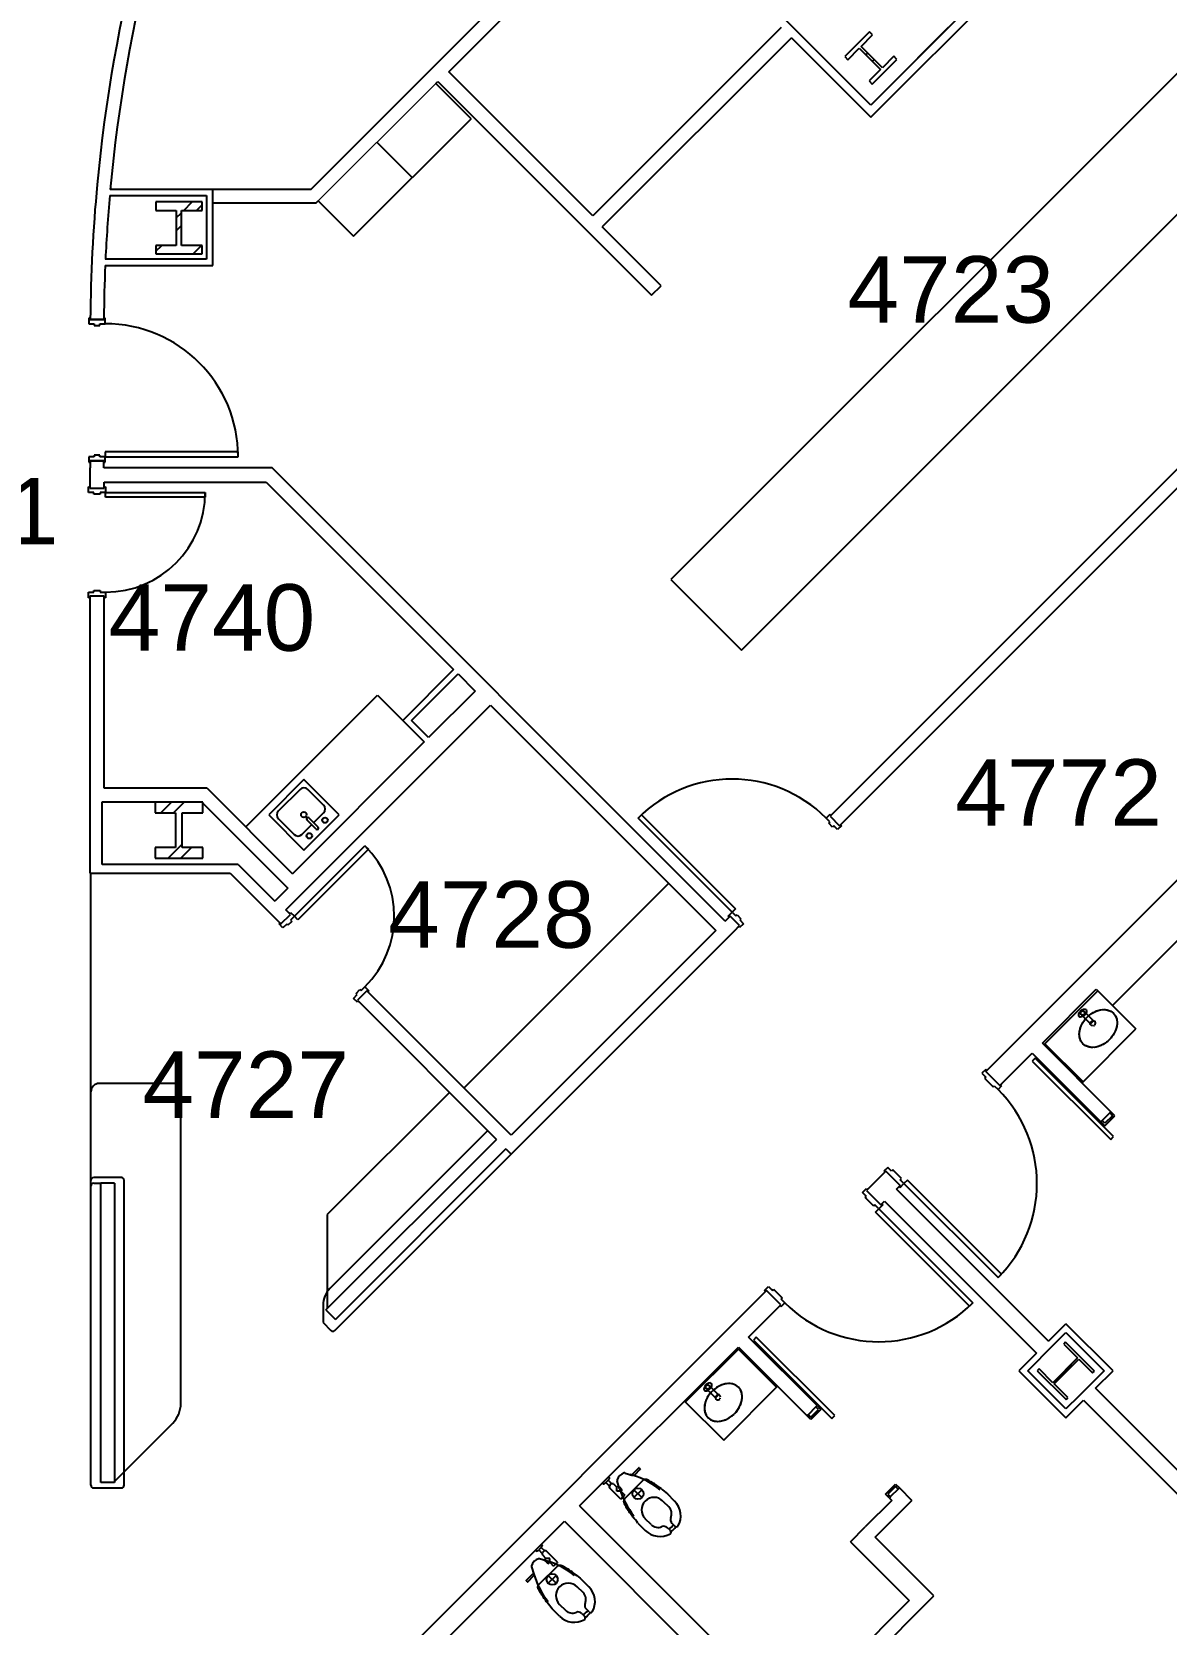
# Model space of a CAD drawing. Header units: inches. Extents: x -1050 to 5570, y -48 to 4302.
# Drawn here: x 309 to 719, y 2834 to 3409 of the extents above; entities that cross this region are included whole.
import ezdxf

# ---------------------------------------------------------------- set-up
doc = ezdxf.new("R2010")
doc.units = ezdxf.units.IN
doc.header["$LTSCALE"] = 98
doc.header["$MEASUREMENT"] = 0
for name, color, linetype in [('A-ANNO-ROOM', 4, 'CONTINUOUS'), ('A-COLS', 5, 'CONTINUOUS'), ('A-DOOR', 2, 'CONTINUOUS'), ('A-FLOR-CASE', 3, 'CONTINUOUS'), ('A-FLOR-PFIX', 2, 'CONTINUOUS'), ('A-WALL-FULL', 6, 'CONTINUOUS')]:
    doc.layers.add(name, color=color, linetype=linetype)
doc.styles.add('Arial', font='arial.ttf')

msp = doc.modelspace()

# ---------------------------------------------------------------- linework, layer by layer
at = {"layer": 'A-COLS'}
for p, q in [((611.8, 3409.15), (602.88, 3400.24)), ((608.78, 3403.93), (612.9, 3408.04)), ((612.9, 3408.04), (611.8, 3409.15)), ((603.99, 3399.13), (608.1, 3403.25)), ((608.1, 3403.25), (615.8, 3395.55)), ((616.48, 3396.23), (608.78, 3403.93)), ((602.88, 3400.24), (603.99, 3399.13)), ((610.52, 3400.83), (611.2, 3401.51)), ((612.78, 3390.34), (621.69, 3399.25)), ((612.82, 3398.53), (613.5, 3399.21)), ((620.59, 3400.35), (616.48, 3396.23)), ((621.69, 3399.25), (620.59, 3400.35)), ((615.8, 3395.55), (611.68, 3391.44)), ((611.68, 3391.44), (612.78, 3390.34)), ((370.93, 3347.77), (354.23, 3347.77)), ((354.23, 3347.77), (354.23, 3344.73)), ((354.23, 3344.73), (361.64, 3344.73)), ((361.64, 3344.73), (361.64, 3332.11)), ((363.52, 3332.11), (363.52, 3344.73)), ((363.52, 3344.73), (370.93, 3344.73)), ((364.36, 3344.73), (367.4, 3347.77)), ((368.97, 3344.73), (370.93, 3346.69)), ((370.93, 3344.73), (370.93, 3347.77)), ((361.64, 3342.01), (363.52, 3343.89)), ((361.64, 3337.4), (363.52, 3339.28)), ((361.64, 3332.11), (354.23, 3332.11)), ((354.23, 3332.11), (354.23, 3329.07)), ((354.23, 3329.99), (356.35, 3332.11)), ((354.23, 3329.07), (370.93, 3329.07)), ((370.93, 3332.11), (363.52, 3332.11)), ((367.71, 3329.07), (370.75, 3332.11)), ((370.93, 3329.07), (370.93, 3332.11)), ((371.18, 3131.18), (353.98, 3131.18)), ((353.98, 3131.18), (353.98, 3127.36)), ((353.98, 3127.36), (361.39, 3127.36)), ((356.07, 3127.36), (359.89, 3131.18)), ((360.67, 3127.36), (364.49, 3131.18)), ((361.39, 3127.36), (361.39, 3114.8)), ((363.77, 3114.8), (363.77, 3127.36)), ((363.77, 3127.36), (371.18, 3127.36)), ((371.18, 3127.36), (371.18, 3131.18)), ((361.39, 3114.8), (353.98, 3114.8)), ((353.98, 3114.8), (353.98, 3110.98)), ((358.69, 3110.98), (363.77, 3116.05)), ((363.3, 3110.98), (367.12, 3114.8)), ((371.18, 3114.8), (363.77, 3114.8)), ((371.18, 3110.98), (371.18, 3114.8)), ((353.98, 3110.98), (371.18, 3110.98)), ((682.62, 2936.23), (681.96, 2935.56)), ((681.96, 2935.56), (686.95, 2930.58)), ((693.02, 2925.84), (682.62, 2936.23)), ((673.04, 2926.64), (672.37, 2925.98)), ((672.37, 2925.98), (682.77, 2915.58)), ((678.03, 2921.65), (673.04, 2926.64)), ((686.95, 2930.58), (678.03, 2921.65)), ((678.44, 2921.24), (687.36, 2930.16)), ((680.76, 2923.59), (685.1, 2927.92)), ((687.36, 2930.16), (692.35, 2925.17)), ((692.35, 2925.17), (693.02, 2925.84)), ((683.43, 2916.25), (678.44, 2921.24)), ((682.77, 2915.58), (683.43, 2916.25))]:
    msp.add_line(p, q, dxfattribs=at)
at = {"layer": 'A-DOOR'}
for p, q in [((330.58, 3305.83), (330.08, 3305.83)), ((330.08, 3305.83), (330.08, 3303.83)), ((330.58, 3305.33), (330.58, 3305.83)), ((335.45, 3305.33), (330.58, 3305.33)), ((335.95, 3305.83), (335.45, 3305.83)), ((335.45, 3305.83), (335.45, 3305.33)), ((335.95, 3303.83), (335.95, 3305.83)), ((330.08, 3303.83), (332.02, 3303.83)), ((332.02, 3303.83), (332.02, 3303.2)), ((332.02, 3303.2), (334.02, 3303.2)), ((334.02, 3303.2), (334.02, 3303.83)), ((334.02, 3303.83), (335.95, 3303.83)), ((332.02, 3255.83), (330.08, 3255.83)), ((330.08, 3255.83), (330.08, 3253.83)), ((330.08, 3253.83), (330.58, 3253.83)), ((330.58, 3253.83), (330.58, 3254.33)), ((330.58, 3254.33), (335.45, 3254.33)), ((332.02, 3256.45), (332.02, 3255.83)), ((334.02, 3256.45), (332.02, 3256.45)), ((334.02, 3255.83), (334.02, 3256.45)), ((335.95, 3255.83), (334.02, 3255.83)), ((335.45, 3254.33), (335.45, 3253.83)), ((335.45, 3253.83), (335.95, 3253.83)), ((335.95, 3257.58), (335.95, 3255.83)), ((383.95, 3257.58), (335.95, 3257.58)), ((335.95, 3255.83), (383.95, 3255.83)), ((335.95, 3253.83), (335.95, 3255.83)), ((383.95, 3255.83), (383.95, 3257.58)), ((329.95, 3242.95), (329.95, 3244.95)), ((329.95, 3244.95), (330.45, 3244.95)), ((331.89, 3242.95), (329.95, 3242.95)), ((330.45, 3244.95), (330.45, 3244.45)), ((330.45, 3244.45), (335.58, 3244.45)), ((331.89, 3242.33), (331.89, 3242.95)), ((334.14, 3242.33), (331.89, 3242.33)), ((334.14, 3242.95), (334.14, 3242.33)), ((336.08, 3242.95), (334.14, 3242.95)), ((335.58, 3244.95), (336.08, 3244.95)), ((335.58, 3244.45), (335.58, 3244.95)), ((336.08, 3244.95), (336.08, 3242.95)), ((336.08, 3241.2), (336.08, 3242.95)), ((336.08, 3242.95), (372.08, 3242.95)), ((372.08, 3241.2), (336.08, 3241.2)), ((372.08, 3242.95), (372.08, 3241.2)), ((329.95, 3206.95), (331.89, 3206.95)), ((329.95, 3204.95), (329.95, 3206.95)), ((331.89, 3207.58), (334.14, 3207.58)), ((331.89, 3206.95), (331.89, 3207.58)), ((334.14, 3207.58), (334.14, 3206.95)), ((334.14, 3206.95), (336.08, 3206.95)), ((336.08, 3206.95), (336.08, 3204.95)), ((330.45, 3204.95), (329.95, 3204.95)), ((335.58, 3205.45), (330.45, 3205.45)), ((330.45, 3205.45), (330.45, 3204.95)), ((335.58, 3204.95), (335.58, 3205.45)), ((336.08, 3204.95), (335.58, 3204.95)), ((528.28, 3125.4), (529.52, 3126.64)), ((529.52, 3126.64), (563.46, 3092.69)), ((596.16, 3125.4), (597.58, 3126.81)), ((597.58, 3126.81), (597.93, 3126.46)), ((597.93, 3126.46), (597.58, 3126.11)), ((562.22, 3091.46), (528.28, 3125.4)), ((597.53, 3124.03), (596.16, 3125.4)), ((597.09, 3123.59), (597.53, 3124.03)), ((598.51, 3122.17), (597.09, 3123.59)), ((597.58, 3126.11), (601.02, 3122.66)), ((598.95, 3122.61), (598.51, 3122.17)), ((600.32, 3121.24), (598.95, 3122.61)), ((601.73, 3122.66), (600.32, 3121.24)), ((601.02, 3122.66), (601.38, 3123.01)), ((601.38, 3123.01), (601.73, 3122.66)), ((404.27, 3089.96), (429.73, 3115.41)), ((429.73, 3115.41), (430.97, 3114.17)), ((430.97, 3114.17), (405.51, 3088.72)), ((563.46, 3092.69), (562.22, 3091.46)), ((398.7, 3087.22), (399.06, 3087.57)), ((400.12, 3085.8), (398.7, 3087.22)), ((399.06, 3087.57), (399.41, 3087.22)), ((399.41, 3087.22), (402.86, 3090.66)), ((401.49, 3087.17), (400.12, 3085.8)), ((401.93, 3086.73), (401.49, 3087.17)), ((403.34, 3088.15), (401.93, 3086.73)), ((402.5, 3091.02), (402.86, 3091.37)), ((402.86, 3090.66), (402.5, 3091.02)), ((402.86, 3091.37), (404.27, 3089.96)), ((404.27, 3089.96), (402.9, 3088.59)), ((402.9, 3088.59), (403.34, 3088.15)), ((405.51, 3088.72), (404.27, 3089.96)), ((560.81, 3090.04), (562.22, 3091.46)), ((561.16, 3089.69), (560.81, 3090.04)), ((561.51, 3090.04), (561.16, 3089.69)), ((564.96, 3086.6), (561.51, 3090.04)), ((562.22, 3091.46), (563.59, 3090.09)), ((563.59, 3090.09), (564.03, 3090.52)), ((564.03, 3090.52), (565.44, 3089.11)), ((564.61, 3086.24), (564.96, 3086.6)), ((564.96, 3085.89), (564.61, 3086.24)), ((566.38, 3087.3), (564.96, 3085.89)), ((565.44, 3089.11), (565.01, 3088.67)), ((565.01, 3088.67), (566.38, 3087.3)), ((426.5, 3062.16), (427.92, 3063.57)), ((430.44, 3063.09), (426.99, 3059.64)), ((427.92, 3063.57), (428.36, 3063.13)), ((428.36, 3063.13), (429.73, 3064.5)), ((429.73, 3064.5), (431.14, 3063.09)), ((430.79, 3062.73), (430.44, 3063.09)), ((431.14, 3063.09), (430.79, 3062.73)), ((425.57, 3060.35), (426.94, 3061.72)), ((426.99, 3058.93), (425.57, 3060.35)), ((426.94, 3061.72), (426.5, 3062.16)), ((426.99, 3059.64), (427.34, 3059.28)), ((427.34, 3059.28), (426.99, 3058.93)), ((653.79, 3034.71), (652.38, 3033.3)), ((654.15, 3034.36), (653.79, 3034.71)), ((653.79, 3034.01), (654.15, 3034.36)), ((671.65, 3038.78), (670.59, 3037.72)), ((670.59, 3037.72), (698.87, 3009.43)), ((699.93, 3010.49), (671.65, 3038.78)), ((652.38, 3033.3), (653.75, 3031.93)), ((653.75, 3031.93), (653.31, 3031.49)), ((653.31, 3031.49), (656.4, 3028.39)), ((658.92, 3028.88), (653.79, 3034.01)), ((656.4, 3028.39), (656.84, 3028.83)), ((656.84, 3028.83), (658.21, 3027.46)), ((658.21, 3027.46), (659.63, 3028.88)), ((659.27, 3029.23), (658.92, 3028.88)), ((659.63, 3028.88), (659.27, 3029.23)), ((699.49, 3018.01), (696.75, 3015.27)), ((696.75, 3014.38), (700.37, 3018.01)), ((698.96, 3019.42), (698.52, 3018.98)), ((698.52, 3018.98), (699.49, 3018.01)), ((700.37, 3018.01), (698.96, 3019.42)), ((695.78, 3016.24), (695.33, 3015.8)), ((695.33, 3015.8), (696.75, 3014.38)), ((696.75, 3015.27), (695.78, 3016.24)), ((698.87, 3009.43), (699.93, 3010.49)), ((618.44, 2999.36), (617.02, 2997.94)), ((617.02, 2997.94), (617.38, 2997.59)), ((617.38, 2997.59), (617.73, 2997.94)), ((617.73, 2997.94), (622.86, 2992.82)), ((619.81, 2997.99), (618.44, 2999.36)), ((620.24, 2998.42), (619.81, 2997.99)), ((623.34, 2995.33), (620.24, 2998.42)), ((622.9, 2994.89), (623.34, 2995.33)), ((624.27, 2993.52), (622.9, 2994.89)), ((625.51, 2994.76), (624.27, 2993.52)), ((659.45, 2960.82), (625.51, 2994.76)), ((609.33, 2990.25), (610.75, 2991.67)), ((610.7, 2988.88), (609.33, 2990.25)), ((610.27, 2988.45), (610.7, 2988.88)), ((613.36, 2985.35), (610.27, 2988.45)), ((610.75, 2991.67), (611.1, 2991.31)), ((611.1, 2991.31), (610.75, 2990.96)), ((610.75, 2990.96), (615.87, 2985.83)), ((622.86, 2992.82), (622.5, 2992.46)), ((622.5, 2992.46), (622.86, 2992.11)), ((622.86, 2992.11), (624.27, 2993.52)), ((624.27, 2993.52), (658.21, 2959.58)), ((613.8, 2985.79), (613.36, 2985.35)), ((615.17, 2984.42), (613.8, 2985.79)), ((613.93, 2983.18), (615.17, 2984.42)), ((647.87, 2949.24), (613.93, 2983.18)), ((616.58, 2985.83), (615.17, 2984.42)), ((615.17, 2984.42), (649.11, 2950.48)), ((615.87, 2985.83), (616.23, 2986.19)), ((616.23, 2986.19), (616.58, 2985.83)), ((658.21, 2959.58), (659.45, 2960.82)), ((573.98, 2954.9), (575.39, 2956.31)), ((574.33, 2954.54), (573.98, 2954.9)), ((574.68, 2954.9), (574.33, 2954.54)), ((579.81, 2949.77), (574.68, 2954.9)), ((575.39, 2956.31), (576.76, 2954.94)), ((576.76, 2954.94), (577.2, 2955.38)), ((577.2, 2955.38), (580.3, 2952.29)), ((579.46, 2949.42), (579.81, 2949.77)), ((579.81, 2949.06), (579.46, 2949.42)), ((581.23, 2950.48), (579.81, 2949.06)), ((580.3, 2952.29), (579.86, 2951.85)), ((579.86, 2951.85), (581.23, 2950.48)), ((649.11, 2950.48), (647.87, 2949.24)), ((570.97, 2938.1), (569.91, 2937.04)), ((569.91, 2937.04), (598.2, 2908.76)), ((599.26, 2909.82), (570.97, 2938.1)), ((589.27, 2909.73), (589.71, 2910.17)), ((590.68, 2908.32), (589.27, 2909.73)), ((589.71, 2910.17), (590.68, 2909.2)), ((594.31, 2911.94), (590.68, 2908.32)), ((590.68, 2909.2), (593.42, 2911.94)), ((592.45, 2912.91), (592.89, 2913.35)), ((593.42, 2911.94), (592.45, 2912.91)), ((592.89, 2913.36), (594.31, 2911.94)), ((598.2, 2908.76), (599.26, 2909.82)), ((617.55, 2881.45), (621.18, 2885.07)), ((621.18, 2885.07), (622.59, 2883.66)), ((618.97, 2880.03), (617.55, 2881.45)), ((621.18, 2884.19), (618.44, 2881.45)), ((618.44, 2881.45), (619.41, 2880.47)), ((619.41, 2880.47), (618.97, 2880.03)), ((622.15, 2883.21), (621.18, 2884.19)), ((622.59, 2883.66), (622.15, 2883.21))]:
    msp.add_line(p, q, dxfattribs=at)
for centre, radius, start, end in [((335.95, 3255.83), 48, 0, 90), ((335.95, 3255.83), 48, 0, 90), ((336.08, 3242.95), 36, 270, 0), ((336.08, 3242.95), 36, 270, 0), ((562.22, 3091.46), 48, 45, 135), ((562.22, 3091.46), 48, 45, 135), ((404.27, 3089.96), 36, 315, 45), ((404.27, 3089.96), 36, 315, 45), ((624.27, 2993.52), 48, 315, 45), ((624.27, 2993.52), 48, 315, 45), ((615.17, 2984.42), 48, 225, 315), ((615.17, 2984.42), 48, 225, 315)]:
    msp.add_arc(centre, radius, start, end, dxfattribs=at)
at = {"layer": 'A-FLOR-CASE'}
for p, q in [((760.73, 3432.1), (540.11, 3211.48)), ((565.57, 3186.02), (786.19, 3406.64)), ((468.01, 3377.83), (455.28, 3390.56)), ((425.58, 3335.4), (468.01, 3377.83)), ((446.79, 3356.62), (434.06, 3369.34)), ((412.85, 3348.13), (425.58, 3335.4)), ((540.11, 3211.48), (565.57, 3186.02)), ((386.68, 3122.22), (434.24, 3169.77)), ((434.24, 3169.77), (443.34, 3160.67)), ((330.83, 2884.67), (330.83, 3105.58)), ((465.78, 3028.25), (539.33, 3101.8)), ((360.27, 3029.67), (333.83, 3029.67)), ((363.27, 2914.12), (363.27, 3026.67)), ((460.19, 3026.43), (416.09, 2982.33)), ((474.03, 3012.6), (417.07, 2955.65)), ((418.87, 2940.48), (482.51, 3004.12)), ((341.83, 2995.67), (331.83, 2995.67)), ((342.83, 2884.67), (342.83, 2994.67)), ((331.83, 2993.67), (334.39, 2993.67)), ((416.09, 2982.33), (416.09, 2948.39)), ((414.58, 2949.64), (414.58, 2943.35)), ((414.58, 2943.35), (417.46, 2940.48)), ((339.27, 2885.98), (360.34, 2907.05)), ((331.83, 2883.67), (341.83, 2883.67))]:
    msp.add_line(p, q, dxfattribs=at)
at = {"layer": 'A-FLOR-CASE', "lineweight": 20}
for p, q in [((412.85, 3348.13), (455.28, 3390.56)), ((455.28, 3390.56), (468.01, 3377.83)), ((425.58, 3335.4), (468.01, 3377.83)), ((434.06, 3369.34), (446.79, 3356.62)), ((425.58, 3335.4), (412.85, 3348.13))]:
    msp.add_line(p, q, dxfattribs=at)
at = {"layer": 'A-FLOR-CASE'}
for centre, radius, start, end in [((333.83, 3026.67), 3, 90, 180), ((360.27, 3026.67), 3, 0, 90), ((331.83, 2994.67), 1, 90, 180), ((341.83, 2994.67), 1, 0, 90), ((331.83, 2992.67), 1, 90, 180), ((423.08, 2949.64), 8.5, 135, 180), ((418.16, 2941.18), 1, 225, 315), ((353.27, 2914.12), 10, 315, 0), ((331.83, 2884.67), 1, 180, 270), ((341.83, 2884.67), 1, 270, 0)]:
    msp.add_arc(centre, radius, start, end, dxfattribs=at)
at = {"layer": 'A-FLOR-PFIX'}
for p, q in [((407.7, 3139.32), (394.97, 3126.59)), ((420.43, 3126.59), (407.7, 3139.32)), ((406.29, 3135.78), (398.51, 3128)), ((414.77, 3130.12), (409.12, 3135.78)), ((394.97, 3126.59), (407.7, 3113.86)), ((407.7, 3113.86), (420.43, 3126.59)), ((411.24, 3123.76), (414.77, 3127.3)), ((398.51, 3125.17), (404.17, 3119.52)), ((406.99, 3119.52), (410.53, 3123.05)), ((412.12, 3121.46), (408.76, 3124.82)), ((412.83, 3122.17), (409.47, 3125.53)), ((675.09, 3043.99), (694.19, 3063.08)), ((693.83, 3063.44), (707.97, 3049.3)), ((688.11, 3050.22), (688.82, 3051.62)), ((691.61, 3051.17), (688.25, 3054.53)), ((688.82, 3051.62), (689.77, 3052.92)), ((689.31, 3055.59), (692.67, 3052.23)), ((689.77, 3052.92), (690.92, 3054.07)), ((690.92, 3054.07), (692.22, 3055.02)), ((691.49, 3051.49), (692.14, 3052.13)), ((692.67, 3052.23), (691.61, 3051.17)), ((692.14, 3052.13), (692.76, 3052.25)), ((692.22, 3055.02), (693.61, 3055.73)), ((692.76, 3052.25), (693.16, 3052.08)), ((693.16, 3052.08), (693.26, 3051.96)), ((693.61, 3055.73), (695.04, 3056.16)), ((695.04, 3056.16), (696.44, 3056.3)), ((696.44, 3056.3), (697.74, 3056.14)), ((697.74, 3056.14), (698.9, 3055.7)), ((698.9, 3055.7), (699.86, 3054.98)), ((699.86, 3054.98), (700.59, 3054.01)), ((700.55, 3054.08), (700.67, 3053.85)), ((700.59, 3054.01), (701.03, 3052.85)), ((701.03, 3052.85), (701.19, 3051.55)), ((701.19, 3051.55), (701.05, 3050.15)), ((687.53, 3047.4), (687.68, 3048.8)), ((687.69, 3046.09), (687.53, 3047.4)), ((687.68, 3048.8), (688.11, 3050.22)), ((688.14, 3044.93), (687.69, 3046.09)), ((688.53, 3029.85), (707.97, 3049.3)), ((691.46, 3051.27), (691.49, 3051.49)), ((691.58, 3050.9), (691.46, 3051.27)), ((691.92, 3050.56), (691.58, 3050.9)), ((692.46, 3050.42), (691.92, 3050.56)), ((698.96, 3046.03), (697.81, 3044.88)), ((699.91, 3047.33), (698.96, 3046.03)), ((700.62, 3048.72), (699.91, 3047.33)), ((701.05, 3050.15), (700.62, 3048.72)), ((688.88, 3030.2), (675.09, 3043.99)), ((688.86, 3043.97), (688.14, 3044.93)), ((689.82, 3043.25), (688.86, 3043.97)), ((689.99, 3043.16), (689.76, 3043.29)), ((690.98, 3042.8), (689.82, 3043.25)), ((692.29, 3042.64), (690.98, 3042.8)), ((693.69, 3042.79), (692.29, 3042.64)), ((695.11, 3043.22), (693.69, 3042.79)), ((696.51, 3043.93), (695.11, 3043.22)), ((697.81, 3044.88), (696.51, 3043.93)), ((564.52, 2933.77), (545.43, 2914.68)), ((578.31, 2919.98), (564.52, 2933.77)), ((552.93, 2919.56), (556.28, 2916.2)), ((557.34, 2917.26), (553.99, 2920.62)), ((556.89, 2920.05), (555.59, 2919.1)), ((558.29, 2920.76), (556.89, 2920.05)), ((559.72, 2921.19), (558.29, 2920.76)), ((559.22, 2900.89), (578.66, 2920.34)), ((561.11, 2921.33), (559.72, 2921.19)), ((562.42, 2921.18), (561.11, 2921.33)), ((563.58, 2920.73), (562.42, 2921.18)), ((564.54, 2920.01), (563.58, 2920.73)), ((565.26, 2919.05), (564.54, 2920.01)), ((545.07, 2915.03), (559.22, 2900.89)), ((545.15, 2914.96), (545.5, 2914.61)), ((552.35, 2913.83), (552.21, 2912.43)), ((552.79, 2915.26), (552.35, 2913.83)), ((553.49, 2916.65), (552.79, 2915.26)), ((554.44, 2917.95), (553.49, 2916.65)), ((555.59, 2919.1), (554.44, 2917.95)), ((556.38, 2916.72), (556.26, 2916.1)), ((556.26, 2916.1), (556.44, 2915.71)), ((556.28, 2916.2), (557.34, 2917.26)), ((557.02, 2917.38), (556.38, 2916.72)), ((556.44, 2915.71), (556.55, 2915.61)), ((557.24, 2917.41), (557.02, 2917.38)), ((557.61, 2917.29), (557.24, 2917.41)), ((557.95, 2916.95), (557.61, 2917.29)), ((558.09, 2916.41), (557.95, 2916.95)), ((564.59, 2912.36), (565.29, 2913.75)), ((565.35, 2918.88), (565.23, 2919.11)), ((565.71, 2917.89), (565.26, 2919.05)), ((565.29, 2913.75), (565.73, 2915.18)), ((565.87, 2916.58), (565.71, 2917.89)), ((565.73, 2915.18), (565.87, 2916.58)), ((552.21, 2912.43), (552.37, 2911.12)), ((552.37, 2911.12), (552.82, 2909.96)), ((552.82, 2909.96), (553.54, 2909)), ((553.54, 2909), (554.5, 2908.28)), ((554.43, 2908.32), (554.66, 2908.19)), ((554.5, 2908.28), (555.66, 2907.83)), ((558.36, 2907.82), (559.79, 2908.25)), ((559.79, 2908.25), (561.18, 2908.96)), ((561.18, 2908.96), (562.49, 2909.91)), ((562.49, 2909.91), (563.64, 2911.06)), ((563.64, 2911.06), (564.59, 2912.36)), ((555.66, 2907.83), (556.96, 2907.68)), ((556.96, 2907.68), (558.36, 2907.82)), ((528.59, 2890.92), (526.37, 2888.7)), ((528.72, 2890.94), (529.11, 2890.55)), ((515.47, 2885.43), (515.72, 2885.17)), ((516.66, 2885.56), (517.54, 2886.44)), ((516.66, 2885.56), (517.94, 2884.27)), ((517.54, 2886.44), (518.83, 2885.16)), ((517.67, 2887.63), (517.92, 2887.37)), ((519.39, 2885.12), (520.63, 2883.88)), ((521.61, 2883.44), (520.8, 2886.13)), ((529.97, 2886.29), (523.52, 2879.84)), ((523.69, 2889.01), (526.37, 2888.2)), ((525.75, 2888.44), (525.83, 2888.37)), ((529.09, 2890.42), (526.87, 2888.2)), ((522.05, 2879.64), (517.98, 2883.7)), ((520.63, 2883.88), (521.16, 2884.41)), ((521.1, 2884.41), (521.27, 2884.58)), ((521.26, 2884.31), (521.16, 2884.41)), ((521.37, 2884.2), (521.26, 2884.31)), ((521.69, 2883.88), (521.37, 2884.2)), ((522.06, 2883.52), (521.69, 2883.88)), ((522.58, 2882.99), (522.05, 2882.46)), ((522.05, 2882.46), (523.46, 2881.05)), ((522.05, 2879.64), (522.26, 2879.84)), ((522.23, 2883.35), (522.06, 2883.52)), ((522.37, 2883.2), (522.23, 2883.35)), ((522.26, 2879.84), (522.57, 2880.16)), ((522.58, 2882.99), (522.37, 2883.2)), ((522.57, 2880.16), (522.76, 2880.34)), ((522.76, 2880.34), (522.94, 2880.53)), ((522.94, 2880.53), (523.11, 2880.7)), ((523.11, 2880.7), (523.37, 2880.95)), ((523.37, 2880.95), (523.46, 2881.05)), ((526.82, 2882.99), (529.65, 2880.17)), ((529.65, 2882.99), (526.82, 2880.17)), ((541.49, 2878.93), (538.86, 2881.57)), ((537.25, 2878.93), (539.37, 2876.81)), ((528.25, 2870.96), (530.89, 2868.32)), ((533.01, 2870.44), (530.89, 2872.56)), ((539.95, 2868.25), (538.89, 2869.31)), ((540.5, 2870.92), (541.57, 2869.86)), ((493.32, 2862.22), (492.44, 2861.34)), ((493.32, 2862.22), (494.61, 2860.94)), ((493.45, 2863.41), (493.71, 2863.15)), ((491.25, 2861.21), (491.51, 2860.96)), ((492.44, 2861.34), (493.72, 2860.05)), ((495.44, 2857.27), (492.75, 2858.08)), ((493.76, 2859.49), (495, 2858.24)), ((494.47, 2857.78), (494.3, 2857.61)), ((495, 2858.24), (494.47, 2857.71)), ((494.57, 2857.62), (494.47, 2857.71)), ((494.68, 2857.51), (494.57, 2857.62)), ((495, 2857.19), (494.68, 2857.51)), ((495.36, 2856.82), (495, 2857.19)), ((499.25, 2856.83), (495.18, 2860.9)), ((495.53, 2856.65), (495.36, 2856.82)), ((495.68, 2856.51), (495.53, 2856.65)), ((495.89, 2856.3), (495.68, 2856.51)), ((495.89, 2856.3), (496.42, 2856.83)), ((496.42, 2856.83), (497.83, 2855.42)), ((498.72, 2856.31), (498.54, 2856.12)), ((499.04, 2856.62), (498.72, 2856.31)), ((499.25, 2856.83), (499.04, 2856.62)), ((487.96, 2850.29), (490.18, 2852.51)), ((488.46, 2849.79), (490.68, 2852.01)), ((489.87, 2855.19), (490.68, 2852.5)), ((490.44, 2853.13), (490.51, 2853.05)), ((492.59, 2848.91), (499.04, 2855.36)), ((495.89, 2852.06), (498.72, 2849.23)), ((495.89, 2849.23), (498.72, 2852.06)), ((497.93, 2855.51), (497.83, 2855.42)), ((498.18, 2855.77), (497.93, 2855.51)), ((498.36, 2855.94), (498.18, 2855.77)), ((498.54, 2856.12), (498.36, 2855.94)), ((507.92, 2850.63), (510.56, 2847.99)), ((487.94, 2850.16), (488.33, 2849.77)), ((508.44, 2845.87), (506.32, 2847.99)), ((499.95, 2837.39), (497.31, 2840.02)), ((499.95, 2841.63), (502.07, 2839.51)), ((510.63, 2838.93), (509.57, 2839.99)), ((507.96, 2838.37), (509.02, 2837.31))]:
    msp.add_line(p, q, dxfattribs=at)
for centre, radius in [((407.64, 3126.65), 1), ((415.3, 3124.64), 1), ((409.65, 3118.99), 1), ((688.78, 3055.06), 0.75), ((553.46, 2920.09), 0.75), ((528.24, 2881.58), 2), ((497.3, 2850.64), 2)]:
    msp.add_circle(centre, radius, dxfattribs=at)
for centre, radius, start, end in [((407.7, 3134.37), 2, 45, 135), ((399.92, 3126.59), 2, 135, 225), ((413.36, 3128.71), 2, 315, 45), ((409.12, 3125.17), 0.5, 45, 225), ((412.47, 3121.82), 0.5, 225, 45), ((405.58, 3120.93), 2, 225, 315), ((692.42, 3051.42), 1, 316.48525, 27), ((692.42, 3051.42), 1, 287.43894, 305.99989), ((557.09, 2916.45), 1, 243, 313.51475), ((557.09, 2916.45), 1, 324.00011, 342.56106), ((528.67, 2890.83), 0.116, 63.38637, 128.61363), ((515.94, 2885.46), 0.358, 233.71784, 298.28216), ((514.99, 2887.23), 2.36, 298.28216, 315), ((515.87, 2888.11), 2.36, 315, 331.71784), ((517.64, 2887.16), 0.358, 331.71784, 36.28216), ((519.04, 2884.06), 1.12, 71.43793, 198.65359), ((521.76, 2886.42), 1, 174.03202, 196.73584), ((524.3, 2885.52), 3.67, 105.70004, 164.11341), ((523.4, 2888.06), 1, 73.26416, 95.4406), ((525.64, 2887.97), 0.488, 76.68884, 99.25923), ((526.22, 2887.82), 0.58, 93.66023, 118.11194), ((526.17, 2888.55), 0.149, 273.66023, 356.33977), ((526.49, 2888.58), 0.173, 136.0648, 192.0648), ((517.94, 2860.16), 29.29, 51.26484, 73.26416), ((526.72, 2888), 0.149, 93.66023, 132.67467), ((526.75, 2888.32), 0.173, 257.9352, 313.9352), ((529, 2890.49), 0.116, 321.38637, 26.61363), ((517.94, 2860.16), 29.79, 51.26484, 58.82627), ((521.43, 2884.4), 0.33, 177.75757, 189.99809), ((549.66, 2891.87), 29.29, 196.73584, 218.73516), ((534.07, 2875.75), 4.5, 45, 225), ((700.49, 3085.4), 260.14, 230.94354, 231.58613), ((549.66, 2891.87), 29.79, 211.17373, 218.73516), ((536.86, 2874.3), 3.55, 336.77631, 45), ((536.19, 2873.63), 7.5, 329.88794, 45), ((324.42, 2709.33), 260.14, 38.41387, 39.05646), ((536.19, 2873.63), 7.5, 225, 300.11206), ((535.52, 2872.95), 3.55, 225, 293.22369), ((537.62, 2868.04), 1.79, 45, 113.22369), ((535.74, 2874.07), 6.45, 304.81608, 325.18392), ((539.4, 2867.69), 0.787, 315, 45), ((541.77, 2872.19), 1.79, 156.77631, 225), ((536.19, 2873.63), 7, 304.59985, 325.40015), ((542.12, 2870.42), 0.787, 225, 315), ((491.65, 2863.89), 2.36, 315, 331.71784), ((493.42, 2862.94), 0.358, 331.71784, 36.28216), ((493.36, 2854.58), 3.67, 105.88659, 164.29996), ((491.72, 2861.24), 0.358, 233.71784, 298.28216), ((490.77, 2863.01), 2.36, 298.28216, 315), ((492.46, 2857.12), 1, 73.26416, 95.96798), ((494.82, 2859.84), 1.12, 71.34641, 198.56207), ((494.48, 2857.45), 0.33, 80.00191, 92.24243), ((487.01, 2829.22), 29.29, 51.26484, 73.26416), ((490.83, 2855.48), 1, 174.5594, 196.73584), ((490.3, 2852.39), 0.173, 77.9352, 133.9352), ((490.33, 2852.7), 0.149, 273.66023, 356.33977), ((490.91, 2853.24), 0.488, 170.74077, 193.31116), ((491.06, 2852.66), 0.58, 151.88806, 176.33977), ((518.72, 2860.94), 29.29, 196.73584, 218.73516), ((490.56, 2852.13), 0.173, 316.0648, 12.0648), ((490.88, 2852.16), 0.149, 137.32533, 176.33977), ((487.01, 2829.22), 29.79, 51.26484, 58.82627), ((669.55, 3054.46), 260.14, 230.94354, 231.58613), ((488.05, 2850.21), 0.116, 141.38637, 206.61363), ((488.39, 2849.88), 0.116, 243.38637, 308.61363), ((518.72, 2860.94), 29.79, 211.17373, 218.73516), ((503.13, 2844.81), 4.5, 45, 225), ((505.93, 2843.36), 3.55, 336.77631, 45), ((505.26, 2842.69), 7.5, 329.88794, 45), ((293.48, 2678.39), 260.14, 38.41387, 39.05646), ((504.58, 2842.02), 3.55, 225, 293.22369), ((504.81, 2843.14), 6.45, 304.81608, 325.18392), ((510.84, 2841.26), 1.79, 156.77631, 225), ((511.19, 2839.48), 0.787, 225, 315), ((505.26, 2842.69), 7.5, 225, 300.11206), ((506.69, 2837.11), 1.79, 45, 113.22369), ((508.46, 2836.76), 0.787, 315, 45), ((505.26, 2842.69), 7, 304.59985, 325.40015)]:
    msp.add_arc(centre, radius, start, end, dxfattribs=at)
msp.add_ellipse((688.74, 3055.03), major_axis=(-1.24, -1.24), ratio=0.571429, dxfattribs=at)
at = {"layer": 'A-FLOR-PFIX', "extrusion": (0, 0, -1)}
msp.add_ellipse((553.48, 2920.12), major_axis=(1.24, 1.24), ratio=0.571429, dxfattribs=at)
msp.add_ellipse((521.99, 2885.03), major_axis=(0.789, 0.789), ratio=0.5, start_param=3.402076, end_param=3.496793, dxfattribs=at)
at = {"layer": 'A-FLOR-PFIX'}
msp.add_ellipse((493.85, 2856.89), major_axis=(0.789, 0.789), ratio=0.5, start_param=0.260484, end_param=0.3552, dxfattribs=at)
for points, knots in [([(688.5, 3051.07), (688.54, 3051.13), (688.7, 3051.42), (688.87, 3051.71), (689.01, 3051.92)], [1.1785276, 1.1785276, 1.1785276, 1.1785276, 1.2083049, 1.3082295, 1.3082295, 1.3082295, 1.3082295]), ([(689.43, 3052.51), (689.51, 3052.61), (689.71, 3052.86), (689.93, 3053.11), (690.06, 3053.25)], [1.4001113, 1.4001113, 1.4001113, 1.4001113, 1.4499658, 1.523624, 1.523624, 1.523624, 1.523624]), ([(690.59, 3053.78), (690.73, 3053.91), (690.97, 3054.12), (691.23, 3054.33), (691.33, 3054.41)], [1.6179686, 1.6179686, 1.6179686, 1.6179686, 1.6916268, 1.7414813, 1.7414813, 1.7414813, 1.7414813]), ([(691.91, 3054.82), (692.13, 3054.97), (692.41, 3055.14), (692.7, 3055.3), (692.77, 3055.33)], [1.8333632, 1.8333632, 1.8333632, 1.8333632, 1.9332878, 1.963065, 1.963065, 1.963065, 1.963065]), ([(693.35, 3055.61), (693.64, 3055.74), (693.96, 3055.86), (694.28, 3055.96), (694.32, 3055.97)], [2.0479389, 2.0479389, 2.0479389, 2.0479389, 2.1749488, 2.1886374, 2.1886374, 2.1886374, 2.1886374]), ([(694.83, 3056.11), (695.18, 3056.19), (695.53, 3056.25), (695.87, 3056.27), (695.87, 3056.27)], [2.2632696, 2.2632696, 2.2632696, 2.2632696, 2.4166097, 2.4167919, 2.4167919, 2.4167919, 2.4167919]), ([(696.29, 3056.3), (696.68, 3056.3), (697.12, 3056.26), (697.56, 3056.19), (697.63, 3056.18)], [2.480488, 2.480488, 2.480488, 2.480488, 2.6582707, 2.6927937, 2.6927937, 2.6927937, 2.6927937]), ([(697.67, 3056.16), (698.06, 3056.07), (698.48, 3055.95), (698.83, 3055.73), (698.85, 3055.71)], [2.6999308, 2.6999308, 2.6999308, 2.6999308, 2.8999317, 2.9171932, 2.9171932, 2.9171932, 2.9171932]), ([(700.61, 3053.97), (700.62, 3053.94), (700.81, 3053.57), (700.96, 3053.17), (701.05, 3052.78)], [3.3659921, 3.3659921, 3.3659921, 3.3659921, 3.3832536, 3.5832545, 3.5832545, 3.5832545, 3.5832545]), ([(701.06, 3052.73), (701.07, 3052.67), (701.16, 3052.24), (701.19, 3051.79), (701.18, 3051.4)], [3.5903916, 3.5903916, 3.5903916, 3.5903916, 3.6249146, 3.8026973, 3.8026973, 3.8026973, 3.8026973]), ([(687.67, 3046.21), (687.65, 3046.28), (687.57, 3046.7), (687.53, 3047.15), (687.54, 3047.54)], [0.448799, 0.448799, 0.448799, 0.448799, 0.4833219, 0.6611047, 0.6611047, 0.6611047, 0.6611047]), ([(687.56, 3047.96), (687.56, 3047.96), (687.59, 3048.31), (687.64, 3048.65), (687.73, 3049.01)], [0.7248008, 0.7248008, 0.7248008, 0.7248008, 0.7249829, 0.878323, 0.878323, 0.878323, 0.878323]), ([(688.12, 3044.98), (688.1, 3045.01), (687.91, 3045.37), (687.77, 3045.78), (687.68, 3046.17)], [0.2243995, 0.2243995, 0.2243995, 0.2243995, 0.241661, 0.4416618, 0.4416618, 0.4416618, 0.4416618]), ([(687.86, 3049.52), (687.87, 3049.55), (687.97, 3049.88), (688.1, 3050.2), (688.22, 3050.49)], [0.9529552, 0.9529552, 0.9529552, 0.9529552, 0.9666439, 1.0936537, 1.0936537, 1.0936537, 1.0936537]), ([(699.29, 3046.44), (699.21, 3046.34), (699.01, 3046.08), (698.8, 3045.84), (698.67, 3045.7)], [4.541704, 4.541704, 4.541704, 4.541704, 4.5915585, 4.6652167, 4.6652167, 4.6652167, 4.6652167]), ([(700.22, 3047.88), (700.19, 3047.81), (700.03, 3047.52), (699.86, 3047.24), (699.71, 3047.02)], [4.3201203, 4.3201203, 4.3201203, 4.3201203, 4.3498975, 4.4498221, 4.4498221, 4.4498221, 4.4498221]), ([(700.86, 3049.43), (700.85, 3049.39), (700.75, 3049.07), (700.63, 3048.75), (700.5, 3048.46)], [4.0945479, 4.0945479, 4.0945479, 4.0945479, 4.1082365, 4.2352464, 4.2352464, 4.2352464, 4.2352464]), ([(701.16, 3050.98), (701.16, 3050.98), (701.14, 3050.64), (701.08, 3050.29), (701, 3049.94)], [3.8663935, 3.8663935, 3.8663935, 3.8663935, 3.8665756, 4.0199157, 4.0199157, 4.0199157, 4.0199157]), ([(691.06, 3042.79), (690.67, 3042.88), (690.25, 3043), (689.9, 3043.21), (689.87, 3043.23)], [5.8415235, 5.8415235, 5.8415235, 5.8415235, 6.0415243, 6.0587858, 6.0587858, 6.0587858, 6.0587858]), ([(692.43, 3042.65), (692.04, 3042.64), (691.6, 3042.69), (691.17, 3042.76), (691.1, 3042.77)], [5.6220806, 5.6220806, 5.6220806, 5.6220806, 5.7998634, 5.8343864, 5.8343864, 5.8343864, 5.8343864]), ([(693.9, 3042.84), (693.54, 3042.76), (693.19, 3042.7), (692.85, 3042.67), (692.85, 3042.67)], [5.4048623, 5.4048623, 5.4048623, 5.4048623, 5.5582024, 5.5583845, 5.5583845, 5.5583845, 5.5583845]), ([(695.38, 3043.34), (695.09, 3043.21), (694.76, 3043.09), (694.44, 3042.98), (694.41, 3042.97)], [5.1895316, 5.1895316, 5.1895316, 5.1895316, 5.3165414, 5.3302301, 5.3302301, 5.3302301, 5.3302301]), ([(696.81, 3044.12), (696.6, 3043.98), (696.31, 3043.81), (696.02, 3043.65), (695.95, 3043.61)], [4.9749558, 4.9749558, 4.9749558, 4.9749558, 5.0748804, 5.1046577, 5.1046577, 5.1046577, 5.1046577]), ([(698.14, 3045.17), (698, 3045.04), (697.75, 3044.82), (697.5, 3044.62), (697.4, 3044.54)], [4.7595613, 4.7595613, 4.7595613, 4.7595613, 4.8332195, 4.883074, 4.883074, 4.883074, 4.883074]), ([(556.01, 2919.44), (555.9, 2919.36), (555.65, 2919.15), (555.41, 2918.94), (555.26, 2918.81)], [1.4001113, 1.4001113, 1.4001113, 1.4001113, 1.4499658, 1.523624, 1.523624, 1.523624, 1.523624]), ([(557.45, 2920.36), (557.38, 2920.33), (557.09, 2920.17), (556.8, 2920), (556.59, 2919.85)], [1.1785276, 1.1785276, 1.1785276, 1.1785276, 1.2083049, 1.3082295, 1.3082295, 1.3082295, 1.3082295]), ([(558.99, 2921), (558.96, 2920.99), (558.64, 2920.89), (558.31, 2920.77), (558.02, 2920.64)], [0.9529552, 0.9529552, 0.9529552, 0.9529552, 0.9666439, 1.0936537, 1.0936537, 1.0936537, 1.0936537]), ([(560.55, 2921.31), (560.55, 2921.31), (560.21, 2921.28), (559.86, 2921.22), (559.51, 2921.14)], [0.7248008, 0.7248008, 0.7248008, 0.7248008, 0.7249829, 0.878323, 0.878323, 0.878323, 0.878323]), ([(562.3, 2921.2), (562.23, 2921.21), (561.81, 2921.3), (561.36, 2921.33), (560.97, 2921.33)], [0.448799, 0.448799, 0.448799, 0.448799, 0.4833219, 0.6611047, 0.6611047, 0.6611047, 0.6611047]), ([(563.53, 2920.75), (563.51, 2920.77), (563.14, 2920.96), (562.74, 2921.1), (562.34, 2921.19)], [0.2243995, 0.2243995, 0.2243995, 0.2243995, 0.241661, 0.4416618, 0.4416618, 0.4416618, 0.4416618]), ([(552.4, 2914.04), (552.32, 2913.69), (552.26, 2913.34), (552.24, 2913), (552.24, 2913)], [2.2632696, 2.2632696, 2.2632696, 2.2632696, 2.4166097, 2.4167919, 2.4167919, 2.4167919, 2.4167919]), ([(552.9, 2915.52), (552.77, 2915.23), (552.65, 2914.91), (552.55, 2914.58), (552.54, 2914.55)], [2.0479389, 2.0479389, 2.0479389, 2.0479389, 2.1749488, 2.1886374, 2.1886374, 2.1886374, 2.1886374]), ([(553.69, 2916.95), (553.55, 2916.74), (553.37, 2916.45), (553.22, 2916.16), (553.18, 2916.1)], [1.8333632, 1.8333632, 1.8333632, 1.8333632, 1.9332878, 1.963065, 1.963065, 1.963065, 1.963065]), ([(554.74, 2918.28), (554.6, 2918.14), (554.39, 2917.89), (554.19, 2917.64), (554.11, 2917.54)], [1.6179686, 1.6179686, 1.6179686, 1.6179686, 1.6916268, 1.7414813, 1.7414813, 1.7414813, 1.7414813]), ([(565.18, 2913.49), (565.3, 2913.78), (565.43, 2914.1), (565.53, 2914.43), (565.54, 2914.46)], [5.1895316, 5.1895316, 5.1895316, 5.1895316, 5.3165414, 5.3302301, 5.3302301, 5.3302301, 5.3302301]), ([(565.73, 2917.81), (565.64, 2918.2), (565.51, 2918.62), (565.3, 2918.97), (565.28, 2918.99)], [5.8415235, 5.8415235, 5.8415235, 5.8415235, 6.0415243, 6.0587858, 6.0587858, 6.0587858, 6.0587858]), ([(565.68, 2914.97), (565.76, 2915.32), (565.82, 2915.67), (565.84, 2916.01), (565.84, 2916.01)], [5.4048623, 5.4048623, 5.4048623, 5.4048623, 5.5582024, 5.5583845, 5.5583845, 5.5583845, 5.5583845]), ([(565.86, 2916.44), (565.87, 2916.82), (565.82, 2917.27), (565.75, 2917.7), (565.74, 2917.77)], [5.6220806, 5.6220806, 5.6220806, 5.6220806, 5.7998634, 5.8343864, 5.8343864, 5.8343864, 5.8343864]), ([(552.22, 2912.57), (552.21, 2912.19), (552.26, 2911.74), (552.33, 2911.31), (552.34, 2911.24)], [2.480488, 2.480488, 2.480488, 2.480488, 2.6582707, 2.6927937, 2.6927937, 2.6927937, 2.6927937]), ([(552.35, 2911.2), (552.44, 2910.81), (552.57, 2910.39), (552.78, 2910.04), (552.8, 2910.01)], [2.6999308, 2.6999308, 2.6999308, 2.6999308, 2.8999317, 2.9171932, 2.9171932, 2.9171932, 2.9171932]), ([(554.54, 2908.26), (554.57, 2908.24), (554.94, 2908.05), (555.34, 2907.91), (555.74, 2907.82)], [3.3659921, 3.3659921, 3.3659921, 3.3659921, 3.3832536, 3.5832545, 3.5832545, 3.5832545, 3.5832545]), ([(559.09, 2908.01), (559.12, 2908.02), (559.44, 2908.12), (559.76, 2908.24), (560.05, 2908.37)], [4.0945479, 4.0945479, 4.0945479, 4.0945479, 4.1082365, 4.2352464, 4.2352464, 4.2352464, 4.2352464]), ([(560.63, 2908.65), (560.7, 2908.68), (560.99, 2908.84), (561.27, 2909.01), (561.49, 2909.15)], [4.3201203, 4.3201203, 4.3201203, 4.3201203, 4.3498975, 4.4498221, 4.4498221, 4.4498221, 4.4498221]), ([(562.07, 2909.57), (562.18, 2909.65), (562.43, 2909.85), (562.67, 2910.07), (562.81, 2910.2)], [4.541704, 4.541704, 4.541704, 4.541704, 4.5915585, 4.6652167, 4.6652167, 4.6652167, 4.6652167]), ([(563.34, 2910.73), (563.47, 2910.87), (563.69, 2911.12), (563.89, 2911.37), (563.97, 2911.47)], [4.7595613, 4.7595613, 4.7595613, 4.7595613, 4.8332195, 4.883074, 4.883074, 4.883074, 4.883074]), ([(564.39, 2912.05), (564.53, 2912.27), (564.71, 2912.56), (564.86, 2912.85), (564.9, 2912.91)], [4.9749558, 4.9749558, 4.9749558, 4.9749558, 5.0748804, 5.1046577, 5.1046577, 5.1046577, 5.1046577]), ([(555.78, 2907.81), (555.85, 2907.79), (556.27, 2907.71), (556.72, 2907.68), (557.11, 2907.68)], [3.5903916, 3.5903916, 3.5903916, 3.5903916, 3.6249146, 3.8026973, 3.8026973, 3.8026973, 3.8026973]), ([(557.53, 2907.7), (557.53, 2907.7), (557.87, 2907.73), (558.22, 2907.79), (558.57, 2907.87)], [3.8663935, 3.8663935, 3.8663935, 3.8663935, 3.8665756, 4.0199157, 4.0199157, 4.0199157, 4.0199157]), ([(531.73, 2886.56), (531.62, 2886.62), (531.44, 2886.69), (531.19, 2886.73), (531, 2886.74), (530.81, 2886.72), (530.57, 2886.67), (530.27, 2886.54), (530.06, 2886.38), (529.97, 2886.29)], [0, 0, 0, 0, 0.2, 0.3, 0.4, 0.5, 0.6, 0.8, 1, 1, 1, 1]), ([(520.63, 2883.57), (520.63, 2883.58), (520.63, 2883.61), (520.63, 2883.66), (520.63, 2883.69), (520.63, 2883.73), (520.63, 2883.76), (520.63, 2883.8), (520.63, 2883.83), (520.63, 2883.84)], [0.625, 0.625, 0.625, 0.625, 0.65625, 0.6875, 0.71875, 0.75, 0.78125, 0.8125, 0.8749999, 0.8749999, 0.8749999, 0.8749999]), ([(520.63, 2883.38), (520.63, 2883.39), (520.63, 2883.43), (520.63, 2883.48), (520.63, 2883.52), (520.63, 2883.55), (520.63, 2883.57)], [0.5000002, 0.5000002, 0.5000002, 0.5000002, 0.53125, 0.5625, 0.59375, 0.625, 0.625, 0.625, 0.625]), ([(520.63, 2883.16), (520.63, 2883.2), (520.63, 2883.25), (520.63, 2883.33), (520.63, 2883.36), (520.63, 2883.38)], [0.375, 0.375, 0.375, 0.375, 0.4375, 0.46875, 0.5, 0.5, 0.5, 0.5]), ([(520.63, 2882.94), (520.63, 2882.97), (520.63, 2883.05), (520.63, 2883.13), (520.63, 2883.16)], [0.25, 0.25, 0.25, 0.25, 0.3125, 0.375, 0.375, 0.375, 0.375]), ([(521.43, 2882.46), (521.41, 2882.46), (521.36, 2882.46), (521.28, 2882.46), (521.22, 2882.46), (521.17, 2882.46)], [0.5714286, 0.5714286, 0.5714286, 0.5714286, 0.6071429, 0.6428571, 0.7142855, 0.7142855, 0.7142855, 0.7142855]), ([(521.66, 2882.46), (521.64, 2882.46), (521.6, 2882.46), (521.53, 2882.46), (521.47, 2882.46), (521.43, 2882.46)], [0.4285714, 0.4285714, 0.4285714, 0.4285714, 0.4642857, 0.5, 0.5714284, 0.5714284, 0.5714284, 0.5714284]), ([(522.05, 2882.46), (522.05, 2882.46), (522.04, 2882.46), (522.02, 2882.46), (522, 2882.46), (521.97, 2882.46), (521.94, 2882.46), (521.9, 2882.46), (521.86, 2882.46), (521.81, 2882.46), (521.77, 2882.46), (521.71, 2882.46), (521.68, 2882.46), (521.66, 2882.46)], [0, 0, 0, 0, 0.0714286, 0.1071429, 0.1428571, 0.1785714, 0.2142857, 0.25, 0.2857143, 0.3214286, 0.3571429, 0.3928571, 0.4285713, 0.4285713, 0.4285713, 0.4285713]), ([(523.52, 2879.84), (523.43, 2879.75), (523.31, 2879.6), (523.2, 2879.37), (523.14, 2879.2), (523.11, 2879.05), (523.09, 2878.93), (523.08, 2878.84), (523.08, 2878.74), (523.09, 2878.63), (523.11, 2878.49), (523.16, 2878.3), (523.21, 2878.17), (523.25, 2878.09)], [0, 0, 0, 0, 0.2, 0.3, 0.4, 0.475, 0.55, 0.5875, 0.625, 0.7, 0.775, 0.85, 1, 1, 1, 1]), ([(495.31, 2858.24), (495.3, 2858.24), (495.27, 2858.24), (495.23, 2858.24), (495.19, 2858.24), (495.15, 2858.24), (495.12, 2858.24), (495.08, 2858.24), (495.06, 2858.24), (495.04, 2858.24)], [0.625, 0.625, 0.625, 0.625, 0.65625, 0.6875, 0.71875, 0.75, 0.78125, 0.8125, 0.8749999, 0.8749999, 0.8749999, 0.8749999]), ([(495.5, 2858.24), (495.49, 2858.24), (495.45, 2858.24), (495.4, 2858.24), (495.36, 2858.24), (495.33, 2858.24), (495.31, 2858.24)], [0.5000002, 0.5000002, 0.5000002, 0.5000002, 0.53125, 0.5625, 0.59375, 0.625, 0.625, 0.625, 0.625]), ([(495.72, 2858.24), (495.68, 2858.24), (495.63, 2858.24), (495.56, 2858.24), (495.52, 2858.24), (495.5, 2858.24)], [0.375, 0.375, 0.375, 0.375, 0.4375, 0.46875, 0.5, 0.5, 0.5, 0.5]), ([(495.94, 2858.24), (495.91, 2858.24), (495.83, 2858.24), (495.76, 2858.24), (495.72, 2858.24)], [0.25, 0.25, 0.25, 0.25, 0.3125, 0.375, 0.375, 0.375, 0.375]), ([(496.42, 2857.45), (496.42, 2857.47), (496.42, 2857.51), (496.42, 2857.6), (496.42, 2857.66), (496.42, 2857.71)], [0.5714286, 0.5714286, 0.5714286, 0.5714286, 0.6071429, 0.6428571, 0.7142855, 0.7142855, 0.7142855, 0.7142855]), ([(496.42, 2857.22), (496.42, 2857.24), (496.42, 2857.27), (496.42, 2857.35), (496.42, 2857.41), (496.42, 2857.45)], [0.4285714, 0.4285714, 0.4285714, 0.4285714, 0.4642857, 0.5, 0.5714284, 0.5714284, 0.5714284, 0.5714284]), ([(496.42, 2856.83), (496.42, 2856.83), (496.42, 2856.84), (496.42, 2856.86), (496.42, 2856.88), (496.42, 2856.91), (496.42, 2856.94), (496.42, 2856.98), (496.42, 2857.02), (496.42, 2857.07), (496.42, 2857.11), (496.42, 2857.17), (496.42, 2857.2), (496.42, 2857.22)], [0, 0, 0, 0, 0.0714286, 0.1071429, 0.1428571, 0.1785714, 0.2142857, 0.25, 0.2857143, 0.3214286, 0.3571429, 0.3928571, 0.4285713, 0.4285713, 0.4285713, 0.4285713]), ([(499.04, 2855.36), (499.13, 2855.45), (499.28, 2855.56), (499.51, 2855.68), (499.68, 2855.74), (499.83, 2855.77), (499.95, 2855.79), (500.04, 2855.79), (500.14, 2855.8), (500.25, 2855.79), (500.39, 2855.77), (500.58, 2855.72), (500.71, 2855.67), (500.79, 2855.62)], [0, 0, 0, 0, 0.2, 0.3, 0.4, 0.475, 0.55, 0.5875, 0.625, 0.7, 0.775, 0.85, 1, 1, 1, 1]), ([(492.32, 2847.15), (492.26, 2847.26), (492.2, 2847.44), (492.15, 2847.69), (492.15, 2847.88), (492.16, 2848.07), (492.21, 2848.31), (492.34, 2848.61), (492.5, 2848.81), (492.59, 2848.91)], [0, 0, 0, 0, 0.2, 0.3, 0.4, 0.5, 0.6, 0.8, 1, 1, 1, 1])]:
    msp.add_open_spline(points, degree=3, knots=knots, dxfattribs=at)
for points in [[(533.36, 2885.64), (533.09, 2885.81), (532.55, 2886.12), (532, 2886.42), (531.73, 2886.56)], [(520.63, 2883.84), (520.63, 2883.85), (520.63, 2883.87), (520.63, 2883.88), (520.63, 2883.88)], [(520.63, 2882.7), (520.63, 2882.78), (520.63, 2882.86), (520.63, 2882.94)], [(520.63, 2882.46), (520.63, 2882.54), (520.63, 2882.62), (520.63, 2882.7)], [(520.91, 2882.46), (520.82, 2882.46), (520.73, 2882.46), (520.63, 2882.46)], [(521.17, 2882.46), (521.08, 2882.46), (521, 2882.46), (520.91, 2882.46)], [(523.25, 2878.09), (523.4, 2877.81), (523.69, 2877.27), (524.01, 2876.73), (524.17, 2876.46)], [(495.04, 2858.24), (495.03, 2858.24), (495.01, 2858.25), (495, 2858.25), (495, 2858.24)], [(496.18, 2858.24), (496.1, 2858.24), (496.02, 2858.24), (495.94, 2858.24)], [(496.42, 2858.24), (496.34, 2858.24), (496.26, 2858.24), (496.18, 2858.24)], [(496.42, 2857.97), (496.42, 2858.06), (496.42, 2858.15), (496.42, 2858.24)], [(496.42, 2857.71), (496.42, 2857.79), (496.42, 2857.88), (496.42, 2857.97)], [(500.79, 2855.62), (501.07, 2855.48), (501.61, 2855.19), (502.16, 2854.87), (502.42, 2854.71)], [(493.24, 2845.52), (493.07, 2845.79), (492.76, 2846.33), (492.46, 2846.88), (492.32, 2847.15)]]:
    msp.add_open_spline(points, degree=3, dxfattribs=at)
at = {"layer": 'A-WALL-FULL'}
for p, q in [((612.28, 3382.76), (411.47, 3583.57)), ((614.4, 3380.46), (742.53, 3508.6)), ((410.15, 3352.33), (524.22, 3466.4)), ((459.96, 3394.71), (527.93, 3462.68)), ((676.64, 3447.12), (612.29, 3382.77)), ((629.26, 3399.74), (676.64, 3447.12)), ((579.91, 3410.71), (511.93, 3342.74)), ((612.29, 3382.77), (582.13, 3412.93)), ((583.63, 3407.01), (515.38, 3338.76)), ((583.63, 3407.01), (612.29, 3378.35)), ((455.28, 3390.56), (455.99, 3391.26)), ((455.99, 3391.26), (533.15, 3314.1)), ((511.93, 3342.74), (459.96, 3394.71)), ((612.28, 3378.34), (614.49, 3380.55)), ((410.15, 3352.33), (337.8, 3352.33)), ((374.83, 3324.83), (374.83, 3352.33)), ((337.6, 3350.08), (372.58, 3350.08)), ((372.58, 3350.08), (372.58, 3327.08)), ((374.83, 3347.45), (412.17, 3347.45)), ((412.17, 3347.45), (412.85, 3348.13)), ((536.6, 3317.55), (515.38, 3338.76)), ((372.58, 3327.08), (335.94, 3327.08)), ((335.96, 3324.83), (374.83, 3324.83)), ((533.15, 3314.1), (536.6, 3317.55)), ((330.59, 3305.33), (335.45, 3305.33)), ((755.35, 3283.88), (597.58, 3126.11)), ((601.02, 3122.66), (758.8, 3280.43)), ((330.58, 3254.33), (330.58, 3251.83)), ((335.45, 3254.33), (330.58, 3254.33)), ((335.45, 3251.83), (335.45, 3254.33)), ((330.45, 3251.83), (330.45, 3244.45)), ((330.58, 3251.83), (330.45, 3251.83)), ((396.2, 3251.83), (335.45, 3251.83)), ((559.75, 3088.27), (396.2, 3251.83)), ((330.45, 3244.45), (335.58, 3244.45)), ((335.58, 3246.7), (394.07, 3246.7)), ((335.58, 3244.45), (335.58, 3246.7)), ((394.07, 3246.7), (461.72, 3179.05)), ((330.45, 3205.45), (330.45, 3105.58)), ((335.58, 3205.45), (330.45, 3205.45)), ((335.58, 3136.18), (335.58, 3205.45)), ((653.79, 3034.01), (804.49, 3184.71)), ((461.72, 3179.05), (443.34, 3160.67)), ((446.52, 3160.67), (463.31, 3177.46)), ((463.31, 3177.46), (469.5, 3171.27)), ((469.5, 3171.27), (452.71, 3154.48)), ((401.18, 3092.34), (474.98, 3166.15)), ((474.98, 3166.15), (556.3, 3084.83)), ((443.34, 3160.67), (451.12, 3152.89)), ((452.71, 3154.48), (446.52, 3160.67)), ((451.12, 3152.89), (403.56, 3105.33)), ((372.72, 3136.18), (335.58, 3136.18)), ((372.72, 3136.18), (403.56, 3105.33)), ((334.83, 3131.3), (370.7, 3131.3)), ((334.83, 3108.7), (334.83, 3131.3)), ((370.7, 3131.3), (370.83, 3131.18)), ((371.18, 3130.83), (401.89, 3100.12)), ((597.58, 3126.11), (601.02, 3122.66)), ((330.45, 3105.58), (381.05, 3105.58)), ((383.93, 3108.7), (334.83, 3108.7)), ((381.05, 3105.58), (399.41, 3087.22)), ((383.93, 3108.7), (397.2, 3095.44)), ((401.89, 3100.12), (397.2, 3095.44)), ((402.86, 3090.66), (401.18, 3092.34)), ((699.49, 3057.78), (737.36, 3095.66)), ((399.41, 3087.22), (402.86, 3090.66)), ((559.75, 3088.27), (561.51, 3090.04)), ((559.75, 3088.27), (559.75, 3088.28)), ((564.96, 3086.6), (561.51, 3090.04)), ((563.19, 3084.83), (564.96, 3086.6)), ((556.3, 3084.83), (482.5, 3011.02)), ((482.5, 3004.13), (563.19, 3084.83)), ((563.19, 3084.83), (563.19, 3084.83)), ((430.44, 3063.09), (426.99, 3059.64)), ((482.5, 3011.02), (430.44, 3063.09)), ((674.21, 3044.17), (693.66, 3063.62)), ((693.66, 3063.62), (699.49, 3057.78)), ((426.99, 3059.64), (477.16, 3009.46)), ((658.92, 3028.88), (670.59, 3040.55)), ((670.59, 3040.55), (695.33, 3015.8)), ((698.96, 3019.42), (674.21, 3044.17)), ((653.79, 3034.01), (658.92, 3028.88)), ((695.33, 3015.8), (698.96, 3019.42)), ((415.65, 2947.94), (477.16, 3009.46)), ((480.61, 3006.02), (419.09, 2944.5)), ((480.61, 3006.02), (482.5, 3004.13)), ((617.73, 2997.94), (610.75, 2990.96)), ((622.86, 2992.82), (617.73, 2997.94)), ((334.39, 2885.67), (334.39, 2993.67)), ((339.27, 2993.67), (334.39, 2993.67)), ((339.27, 2993.67), (339.27, 2885.67)), ((610.75, 2990.96), (615.87, 2985.83)), ((621.53, 2991.49), (622.86, 2992.82)), ((676.42, 2936.6), (621.53, 2991.49)), ((615.87, 2985.83), (617.2, 2987.16)), ((617.2, 2987.16), (672.09, 2932.27)), ((423.98, 2804.2), (574.68, 2954.9)), ((579.81, 2949.77), (574.68, 2954.9)), ((568.14, 2938.1), (579.81, 2949.77)), ((415.65, 2947.94), (419.09, 2944.5)), ((676.42, 2936.6), (682.74, 2942.92)), ((699.71, 2925.95), (682.74, 2942.92)), ((592.89, 2913.36), (568.14, 2938.1)), ((673.68, 2930.68), (682.74, 2939.74)), ((682.74, 2939.74), (696.53, 2925.95)), ((507.2, 2877.16), (564.52, 2934.48)), ((564.52, 2934.48), (589.27, 2909.73)), ((672.09, 2932.27), (665.77, 2925.95)), ((665.77, 2925.95), (682.74, 2908.98)), ((668.95, 2925.95), (673.64, 2930.64)), ((682.74, 2912.16), (668.95, 2925.95)), ((696.53, 2925.95), (691.8, 2921.22)), ((693.39, 2919.63), (699.71, 2925.95)), ((691.8, 2921.22), (687.47, 2916.89)), ((788.41, 2824.61), (693.39, 2919.63)), ((687.47, 2916.89), (682.74, 2912.16)), ((682.74, 2908.98), (689.06, 2915.3)), ((689.06, 2915.3), (784.08, 2820.28)), ((589.27, 2909.73), (592.89, 2913.35)), ((339.27, 2885.67), (334.39, 2885.67)), ((619.85, 2879.15), (610.26, 2869.56)), ((613.88, 2865.93), (627.1, 2879.15)), ((622.59, 2883.66), (618.97, 2880.03)), ((618.97, 2880.03), (619.85, 2879.15)), ((622.59, 2883.66), (627.1, 2879.15)), ((507.2, 2877.16), (583.74, 2800.62)), ((444.4, 2814.36), (501.72, 2871.68)), ((501.72, 2871.68), (577.38, 2796.02)), ((604.96, 2864.26), (610.26, 2869.56)), ((604.96, 2864.26), (626.17, 2843.04)), ((635.1, 2844.72), (613.88, 2865.93)), ((586.79, 2796.42), (635.1, 2844.72)), ((626.17, 2843.04), (583.74, 2800.62))]:
    msp.add_line(p, q, dxfattribs=at)
for radius, start, end in [(566, 156.29251, 174.62787), (561.13, 156.30967, 174.75821), (566, 174.62787, 179.56845), (561.12, 174.62787, 174.75829), (561.12, 174.98895, 177.34289), (561.12, 177.57286, 179.51365)]:
    msp.add_arc((896.58, 3301.06), radius, start, end, dxfattribs=at)

# ---------------------------------------------------------------- texts
at = {"layer": 'A-ANNO-ROOM', "style": 'Arial'}
for s, p in [('4723', (603.88, 3304.21)), ('4771', (244.5, 3224.16)), ('4740', (337.19, 3185.81)), ('4772', (642.78, 3122.62)), ('4728', (438.07, 3078.61)), ('4727', (349.39, 3017.2))]:
    msp.add_text(s, height=24, dxfattribs=at).set_placement(p)

doc.saveas('drawing.dxf')
